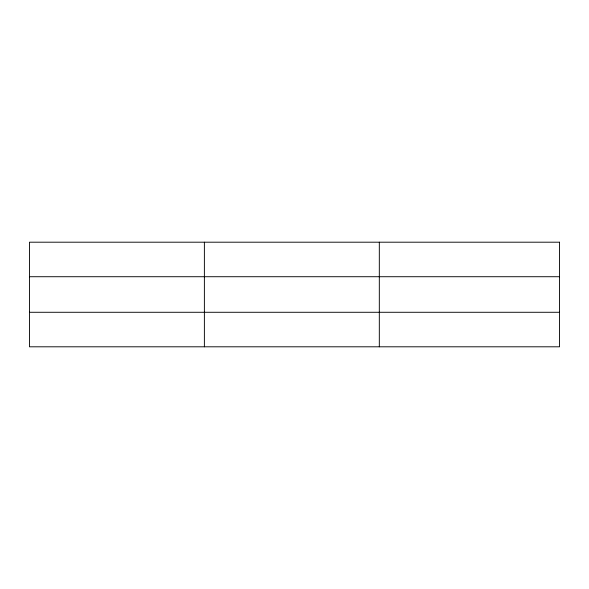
<?xml version="1.0" encoding="UTF-8"?>
<svg xmlns="http://www.w3.org/2000/svg" width="589" height="589" viewBox="0 0 589 589"><rect width="100%" height="100%" fill="white"/><g stroke="black" fill="none" stroke-linecap="round" stroke-linejoin="round"><path stroke-width="0.88" d="M204.383 242.197L204.383 346.803M379.316 242.197L379.316 346.803M29.45 276.72L559.55 276.72M29.45 312.28L559.55 312.28M559.55 242.197L559.55 346.803L29.45 346.803L29.45 242.197L559.55 242.197"/></g></svg>
